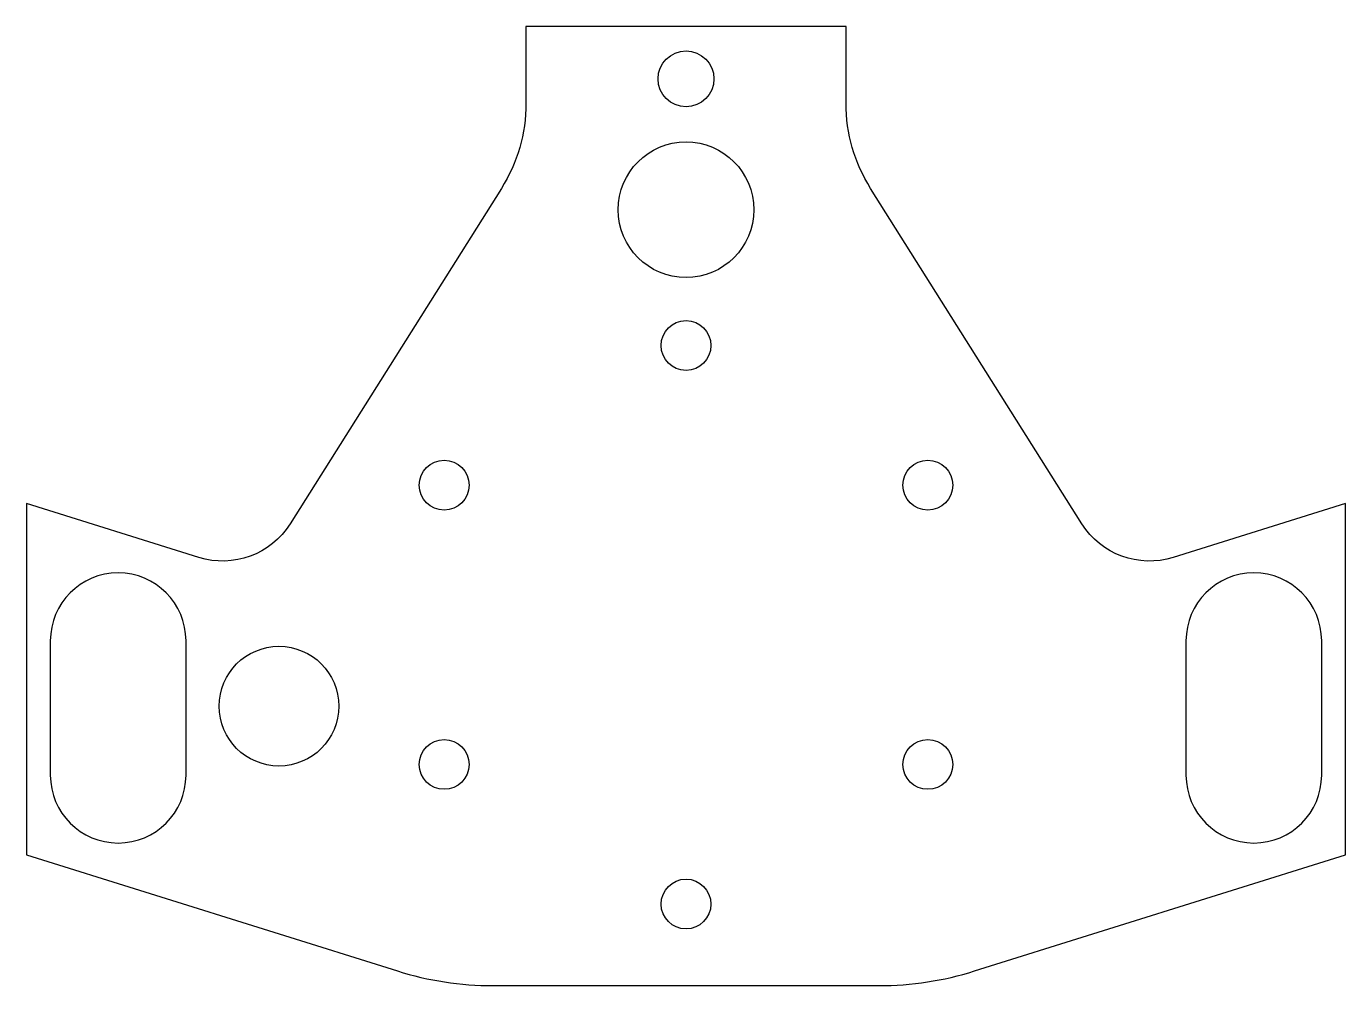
# Model space of a CAD drawing. Header units: millimetres. Extents: x -83 to 83, y -45 to 75.
import ezdxf

# ---------------------------------------------------------------- set-up
doc = ezdxf.new("R2010")
doc.units = ezdxf.units.MM
doc.layers.get('0').update_dxf_attribs({"linetype": 'CONTINUOUS'})

msp = doc.modelspace()

# ---------------------------------------------------------------- linework, layer by layer
for points in [[(20.05, 75), (-20.05, 75), (-20.05, 65.36, -0.141431), (-23.13, 54.7), (-49.61, 12.65, -0.340428), (-61.06, 8.44), (-82.65, 15.2), (-82.65, -28.82), (-36.15, -43.39, 0.076068), (-24.19, -45.23), (24.19, -45.23, 0.076068), (36.15, -43.39), (82.65, -28.82), (82.65, 15.2), (61.06, 8.44, -0.340428), (49.61, 12.65), (23.13, 54.7, -0.141431), (20.05, 65.36)], [(-79.65, -18.85, 1), (-62.65, -18.85), (-62.65, -2, 1), (-79.65, -2)], [(79.65, -2, 1), (62.65, -2), (62.65, -18.85, 1), (79.65, -18.85)]]:
    msp.add_lwpolyline(points, format="xyb", close=True)
for centre, radius in [((0, 68.42), 3.5), ((0, 52.02), 8.5), ((0, 35), 3.12), ((-30.31, 17.5), 3.12), ((30.31, 17.5), 3.12), ((-51, -10.2), 7.5), ((-30.31, -17.5), 3.12), ((30.31, -17.5), 3.12), ((0, -35), 3.12)]:
    msp.add_circle(centre, radius)

doc.saveas('drawing.dxf')
